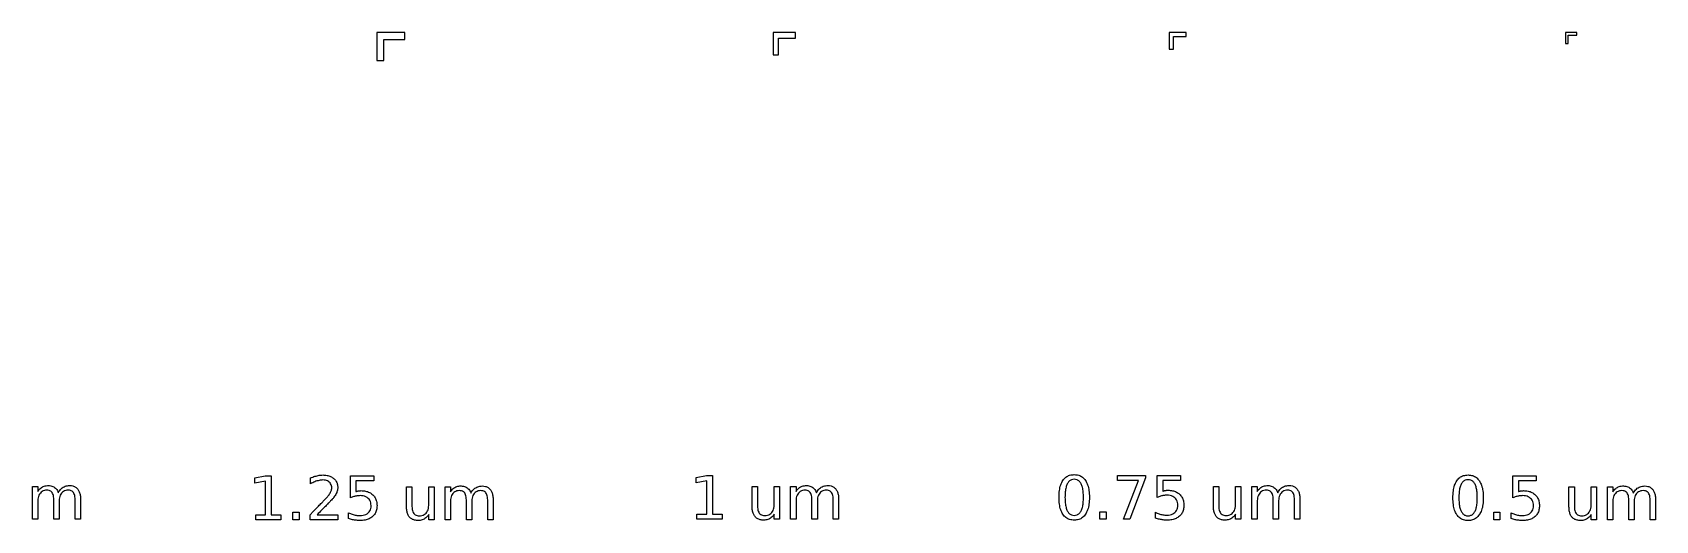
# Model space of a CAD drawing. Extents: x 1 to 50643, y 2 to 54380.
# Drawn here: x 48589 to 50643, y 24680 to 25298 of the extents above; entities that cross this region are included whole.
import ezdxf

# ---------------------------------------------------------------- set-up
doc = ezdxf.new("R2010")
doc.units = 0
doc.layers.add('Layer_1', color=7, linetype='CONTINUOUS')

msp = doc.modelspace()

# ---------------------------------------------------------------- linework, layer by layer
at = {"layer": 'Layer_1', "color": 7}
for points in [[(49025.213871, 25298.098088), (49025.213871, 25289.239451), (49025.213871, 25262.664615), (49034.072991, 25262.664615), (49034.072991, 25289.239451), (49060.646947, 25289.239451), (49060.646947, 25298.098088), (49034.072991, 25298.098088)], [(49526.612312, 25298.098088), (49526.612312, 25291.011218), (49526.612312, 25269.751655), (49533.69921, 25269.751655), (49533.69921, 25291.011218), (49554.958773, 25291.011218), (49554.958773, 25298.098088), (49533.69921, 25298.098088)], [(50028.011036, 25298.098088), (50028.011036, 25292.78358), (50028.011036, 25276.838498), (50033.330816, 25276.838498), (50033.330816, 25292.78358), (50049.270882, 25292.78358), (50049.270882, 25298.098088), (50033.330816, 25298.098088)], [(50529.409476, 25298.098088), (50529.409476, 25294.555092), (50529.409476, 25283.924914), (50532.956186, 25283.924914), (50532.956186, 25294.555092), (50543.582707, 25294.555092), (50543.582707, 25298.098088), (50532.956186, 25298.098088)], [(48871.886364, 24687.904213), (48884.163498, 24687.904213), (48884.163498, 24730.279012), (48870.807468, 24727.600873), (48870.807468, 24734.446326), (48884.089067, 24737.124465), (48891.604162, 24737.124465), (48891.604162, 24687.904213), (48903.881269, 24687.904213), (48903.881269, 24681.57981), (48871.886364, 24681.57981)], [(49430.339995, 24688.414449), (49442.617129, 24688.414449), (49442.617129, 24730.789248), (49429.261099, 24728.111109), (49429.261099, 24734.956562), (49442.542697, 24737.634701), (49450.057793, 24737.634701), (49450.057793, 24688.414449), (49462.3349, 24688.414449), (49462.3349, 24682.090046), (49430.339995, 24682.090046)], [(49907.695641, 24738.639003)], [(49907.695641, 24732.686623)], [(49962.421817, 24737.634701), (49998.13704, 24737.634701), (49998.13704, 24734.434973), (49977.972814, 24682.090046), (49970.122897, 24682.090046), (49989.09662, 24731.310028), (49962.421817, 24731.310028)], [(50406.16816, 24738.128767)], [(50406.16816, 24732.176387)], [(48919.060242, 24691.029429), (48926.910159, 24691.029429), (48926.910159, 24681.57981), (48919.060242, 24681.57981)], [(49940.099772, 24691.539665), (49947.949689, 24691.539665), (49947.949689, 24682.090046), (49940.099772, 24682.090046)], [(50438.572291, 24691.029429), (50446.422208, 24691.029429), (50446.422208, 24681.57981), (50438.572291, 24681.57981)]]:
    msp.add_lwpolyline(points, close=True, dxfattribs=at)
for points in [[(48941.08456, 24726.855746), (48941.08456, 24734.445246)], [(48991.830055, 24737.124465), (49021.33232, 24737.124465), (49021.33232, 24730.799791), (48998.712683, 24730.799791), (48998.712683, 24717.183399)], [(48991.830055, 24709.219175), (48991.830055, 24737.124465)], [(50012.869585, 24737.634701), (50042.371849, 24737.634701), (50042.371849, 24731.310028), (50019.752213, 24731.310028), (50019.752213, 24717.693635)], [(50012.869585, 24709.729411), (50012.869585, 24737.634701)], [(50462.866115, 24737.124465), (50492.36838, 24737.124465), (50492.36838, 24730.799791), (50469.748743, 24730.799791), (50469.748743, 24717.183399)], [(50462.866115, 24709.219175), (50462.866115, 24737.124465)], [(48596.278815, 24705.63958), (48596.278815, 24682.090046), (48589.396187, 24682.090046), (48589.396187, 24723.757784), (48596.278815, 24723.757784), (48596.278815, 24717.284355)], [(48622.097964, 24715.759274), (48622.098072, 24715.759004)], [(49062.776897, 24698.023637), (49062.776897, 24723.247548), (49069.622323, 24723.247548), (49069.622323, 24698.283891)], [(49090.828296, 24699.623231), (49090.828296, 24723.247548), (49097.673722, 24723.247548), (49097.673722, 24681.57981), (49090.828296, 24681.57981), (49090.828296, 24687.978726)], [(49118.395822, 24705.129344), (49118.395822, 24681.57981), (49111.513194, 24681.57981), (49111.513194, 24723.247548), (49118.395822, 24723.247548), (49118.395822, 24716.774119)], [(49144.214971, 24715.249037), (49144.215079, 24715.248767)], [(49500.059132, 24698.533873), (49500.059132, 24723.757784), (49506.904558, 24723.757784), (49506.904558, 24698.794128)], [(49528.110531, 24700.133467), (49528.110531, 24723.757784), (49534.955957, 24723.757784), (49534.955957, 24682.090046), (49528.110531, 24682.090046), (49528.110531, 24688.488962)], [(49555.678057, 24705.63958), (49555.678057, 24682.090046), (49548.795429, 24682.090046), (49548.795429, 24723.757784), (49555.678057, 24723.757784), (49555.678057, 24717.284355)], [(49581.497205, 24715.759274), (49581.497313, 24715.759004)], [(50083.816427, 24698.533873), (50083.816427, 24723.757784), (50090.661853, 24723.757784), (50090.661853, 24698.794128)], [(50111.867826, 24700.133467), (50111.867826, 24723.757784), (50118.713252, 24723.757784), (50118.713252, 24682.090046), (50111.867826, 24682.090046), (50111.867826, 24688.488962)], [(50139.435352, 24705.63958), (50139.435352, 24682.090046), (50132.552724, 24682.090046), (50132.552724, 24723.757784), (50139.435352, 24723.757784), (50139.435352, 24717.284355)], [(50165.2545, 24715.759274), (50165.254608, 24715.759004)], [(50533.812958, 24698.023637), (50533.812958, 24723.247548), (50540.658356, 24723.247548), (50540.658356, 24698.283891)], [(50561.86433, 24699.623231), (50561.86433, 24723.247548), (50568.709729, 24723.247548), (50568.709729, 24681.57981), (50561.86433, 24681.57981), (50561.86433, 24687.978726)], [(50589.431882, 24705.129344), (50589.431882, 24681.57981), (50582.549254, 24681.57981), (50582.549254, 24723.247548), (50589.431882, 24723.247548), (50589.431882, 24716.774119)], [(50615.251031, 24715.249037), (50615.251139, 24715.248767)], [(48623.251318, 24705.63958), (48623.251318, 24682.090046), (48616.36869, 24682.090046), (48616.36869, 24707.016176)], [(48650.223822, 24707.239444), (48650.223822, 24682.090046), (48643.341194, 24682.090046), (48643.341194, 24707.016176)], [(48989.486251, 24682.880813), (48989.486251, 24690.433057)], [(49062.776951, 24698.024447), (49062.776897, 24698.023637)], [(49145.368325, 24705.129344), (49145.368325, 24681.57981), (49138.485697, 24681.57981), (49138.485697, 24706.50594)], [(49172.340829, 24706.729208), (49172.340829, 24681.57981), (49165.458201, 24681.57981), (49165.458201, 24706.50594)], [(49500.059186, 24698.534683), (49500.059132, 24698.533873)], [(49582.65056, 24705.63958), (49582.65056, 24682.090046), (49575.767932, 24682.090046), (49575.767932, 24707.016176)], [(49609.623063, 24707.239444), (49609.623063, 24682.090046), (49602.740435, 24682.090046), (49602.740435, 24707.016176)], [(50010.525781, 24683.391049), (50010.525781, 24690.943293)], [(50083.816481, 24698.534683), (50083.816427, 24698.533873)], [(50166.407855, 24705.63958), (50166.407855, 24682.090046), (50159.525227, 24682.090046), (50159.525227, 24707.016176)], [(50193.380358, 24707.239444), (50193.380358, 24682.090046), (50186.49773, 24682.090046), (50186.49773, 24707.016176)], [(50460.522285, 24682.880813), (50460.522285, 24690.433057)], [(50533.812985, 24698.024447), (50533.812958, 24698.023637)], [(50616.404386, 24705.129344), (50616.404386, 24681.57981), (50609.521758, 24681.57981), (50609.521758, 24706.50594)], [(50643.376889, 24706.729208), (50643.376889, 24681.57981), (50636.494261, 24681.57981), (50636.494261, 24706.50594)], [(48949.753037, 24687.904213), (48975.981412, 24687.904213), (48975.981412, 24681.57981), (48940.712617, 24681.57981), (48940.712617, 24687.904213)], [(48949.752983, 24687.902323), (48949.753037, 24687.904213)]]:
    msp.add_lwpolyline(points, dxfattribs=at)
for points, knots in [([(48941.08456, 24734.445246), (48942.067785, 24734.826156), (48943.975039, 24735.565042), (48946.804511, 24736.492463), (48948.665846, 24736.967969), (48949.566944, 24737.198167)], [0, 0, 0, 0, 3.163082, 6.135724, 8.925285, 8.925285, 8.925285, 8.925285]), ([(48949.455337, 24730.575983), (48948.561603, 24730.269299), (48946.704794, 24729.632137), (48943.911774, 24728.375141), (48942.049853, 24727.374511), (48941.08456, 24726.855746)], [0, 0, 0, 0, 2.833572, 5.886987, 9.174231, 9.174231, 9.174231, 9.174231]), ([(48965.006334, 24729.013915), (48964.275606, 24729.57617), (48962.787853, 24730.720912), (48959.969372, 24731.623366), (48957.173827, 24731.872616), (48954.487189, 24731.703277), (48951.97959, 24731.297715), (48950.312379, 24730.821028), (48949.455337, 24730.575983)], [0, 0, 0, 0, 2.748358, 5.595618, 8.723705, 11.129257, 13.655285, 16.327463, 16.327463, 16.327463, 16.327463]), ([(48949.566944, 24737.198167), (48950.416122, 24737.382717), (48952.055646, 24737.739031), (48954.469671, 24738.051701), (48957.825722, 24738.201759), (48961.990833, 24737.859623), (48966.729123, 24736.441831), (48970.623131, 24734.016195), (48973.581944, 24730.761042), (48975.354988, 24726.720268), (48975.775323, 24723.034463), (48975.587919, 24720.041094), (48975.165069, 24717.843797), (48974.642931, 24716.460116), (48974.381629, 24715.767657)], [0, 0, 0, 0, 2.606213, 5.031865, 7.291224, 12.678166, 17.486793, 21.989451, 26.275697, 30.483742, 35.009053, 37.258332, 39.471536, 41.688698, 41.688698, 41.688698, 41.688698]), ([(49893.409552, 24688.377193), (49892.40829, 24690.232434), (49890.241157, 24694.247921), (49888.809488, 24701.617167), (49888.330613, 24709.811943), (49888.809232, 24718.006228), (49890.237743, 24725.377551), (49892.408087, 24729.385925), (49893.409552, 24731.235515)], [0, 0, 0, 0, 6.29355, 13.62177, 22.253684, 30.902123, 38.230343, 44.508976, 44.508976, 44.508976, 44.508976]), ([(49893.409552, 24731.235515), (49894.577708, 24732.707145), (49896.86657, 24735.59063), (49902.02214, 24738.227881), (49905.756207, 24738.498465), (49907.695641, 24738.639003)], [0, 0, 0, 0, 5.59058, 10.954077, 16.75033, 16.75033, 16.75033, 16.75033]), ([(49907.695641, 24732.686623), (49906.48346, 24732.574804), (49904.100492, 24732.354982), (49900.91623, 24730.207774), (49899.632163, 24728.081909), (49898.95284, 24726.957242)], [0, 0, 0, 0, 3.607472, 7.09176, 11.005739, 11.005739, 11.005739, 11.005739]), ([(49907.695641, 24738.639003), (49909.633744, 24738.498778), (49913.362833, 24738.228973), (49918.508751, 24735.591561), (49920.783719, 24732.707246), (49921.944528, 24731.235515)], [0, 0, 0, 0, 5.792161, 11.144651, 16.721253, 16.721253, 16.721253, 16.721253]), ([(49916.438442, 24726.957242), (49915.765379, 24728.082411), (49914.491671, 24730.211686), (49911.301841, 24732.357683), (49908.913328, 24732.575552), (49907.695641, 24732.686623)], [0, 0, 0, 0, 3.90438, 7.388668, 11.012416, 11.012416, 11.012416, 11.012416]), ([(49921.944528, 24731.235515), (49922.953489, 24729.386429), (49925.138837, 24725.381423), (49926.579858, 24718.007319), (49927.061829, 24709.811943), (49926.579596, 24701.616074), (49925.135409, 24694.24407), (49922.953285, 24690.231932), (49921.944528, 24688.377193)], [0, 0, 0, 0, 6.287641, 13.618641, 22.267342, 30.899518, 38.230518, 44.533055, 44.533055, 44.533055, 44.533055]), ([(50391.882071, 24687.866957), (50390.880809, 24689.722198), (50388.713675, 24693.737685), (50387.282007, 24701.106931), (50386.803132, 24709.301707), (50387.281751, 24717.495992), (50388.710262, 24724.867315), (50390.880606, 24728.875688), (50391.882071, 24730.725279)], [0, 0, 0, 0, 6.29355, 13.62177, 22.253684, 30.902123, 38.230343, 44.508976, 44.508976, 44.508976, 44.508976]), ([(50391.882071, 24730.725279), (50393.050227, 24732.196909), (50395.339089, 24735.080394), (50400.494659, 24737.717645), (50404.228726, 24737.988228), (50406.16816, 24738.128767)], [0, 0, 0, 0, 5.59058, 10.954077, 16.75033, 16.75033, 16.75033, 16.75033]), ([(50406.16816, 24732.176387), (50404.955979, 24732.064567), (50402.57301, 24731.844746), (50399.388749, 24729.697537), (50398.104682, 24727.571673), (50397.425359, 24726.447006)], [0, 0, 0, 0, 3.607472, 7.09176, 11.005739, 11.005739, 11.005739, 11.005739]), ([(50406.16816, 24738.128767), (50408.106263, 24737.988542), (50411.835352, 24737.718737), (50416.981269, 24735.081325), (50419.256238, 24732.197009), (50420.417047, 24730.725279)], [0, 0, 0, 0, 5.792161, 11.144651, 16.721253, 16.721253, 16.721253, 16.721253]), ([(50414.910961, 24726.447006), (50414.237898, 24727.572174), (50412.96419, 24729.701449), (50409.774359, 24731.847447), (50407.385847, 24732.065316), (50406.16816, 24732.176387)], [0, 0, 0, 0, 3.90438, 7.388668, 11.012416, 11.012416, 11.012416, 11.012416]), ([(50420.417047, 24730.725279), (50421.426008, 24728.876193), (50423.611356, 24724.871187), (50425.052377, 24717.497082), (50425.534348, 24709.301707), (50425.052115, 24701.105838), (50423.607928, 24693.733834), (50421.425803, 24689.721695), (50420.417047, 24687.866957)], [0, 0, 0, 0, 6.287641, 13.618641, 22.267342, 30.899518, 38.230518, 44.533055, 44.533055, 44.533055, 44.533055]), ([(48596.278815, 24717.284355), (48596.808371, 24718.081503), (48597.828955, 24719.617802), (48599.735141, 24721.532511), (48601.855038, 24723.014059), (48604.233313, 24724.041748), (48606.866465, 24724.640407), (48609.676913, 24724.832985), (48612.48905, 24724.607042), (48615.142774, 24723.863312), (48616.63731, 24722.920268), (48617.373127, 24722.455971)], [0, 0, 0, 0, 2.865467, 5.522456, 8.050769, 10.581133, 13.243192, 16.114991, 18.999323, 21.678932, 24.27766, 24.27766, 24.27766, 24.27766]), ([(48599.366693, 24715.238224), (48598.744034, 24714.386987), (48597.456207, 24712.626396), (48596.451779, 24709.278008), (48596.338668, 24706.89864), (48596.278815, 24705.63958)], [0, 0, 0, 0, 3.146235, 6.507269, 10.284576, 10.284576, 10.284576, 10.284576]), ([(48614.248047, 24715.907759), (48613.727132, 24716.491757), (48612.670468, 24717.676383), (48610.308657, 24718.63706), (48607.511463, 24718.915557), (48604.499266, 24718.576588), (48601.544695, 24717.383656), (48600.09382, 24715.954478), (48599.366693, 24715.238224)], [0, 0, 0, 0, 2.321251, 4.708604, 7.422985, 10.704427, 13.726631, 16.762952, 16.762952, 16.762952, 16.762952]), ([(48616.36869, 24707.016176), (48616.32769, 24708.239026), (48616.252688, 24710.475995), (48615.629372, 24713.552435), (48614.680379, 24715.170581), (48614.248047, 24715.907759)], [0, 0, 0, 0, 3.674136, 6.721127, 9.270793, 9.270793, 9.270793, 9.270793]), ([(48617.373127, 24722.455971), (48618.050308, 24721.894229), (48619.430788, 24720.749081), (48621.026296, 24718.435173), (48621.731641, 24716.673963), (48622.097964, 24715.759274)], [0, 0, 0, 0, 2.630454, 5.36236, 8.314264, 8.314264, 8.314264, 8.314264]), ([(48622.098072, 24715.759004), (48622.675426, 24716.715923), (48623.779905, 24718.546511), (48625.857574, 24720.85506), (48628.168537, 24722.641966), (48630.756476, 24723.886857), (48633.612266, 24724.61517), (48636.960674, 24724.868641), (48640.574159, 24724.475882), (48644.168717, 24722.932757), (48645.847749, 24721.103402), (48646.689488, 24720.186302)], [0, 0, 0, 0, 3.346831, 6.402488, 9.257338, 12.058253, 14.954825, 18.048201, 22.090009, 25.769351, 29.468234, 29.468234, 29.468234, 29.468234]), ([(48643.341194, 24707.016176), (48643.304961, 24708.236923), (48643.238543, 24710.47462), (48642.557112, 24713.511387), (48641.38535, 24715.919342), (48639.626453, 24717.651059), (48637.329646, 24718.642952), (48634.529535, 24718.911587), (48631.505881, 24718.58768), (48628.562821, 24717.381694), (48626.19708, 24715.342226), (48624.461048, 24712.628274), (48623.413802, 24709.304084), (48623.307578, 24706.908417), (48623.251318, 24705.63958)], [0, 0, 0, 0, 3.657612, 6.704603, 9.268965, 11.584276, 13.948975, 16.622318, 19.944304, 22.984487, 26.013613, 29.163318, 32.536177, 36.334097, 36.334097, 36.334097, 36.334097]), ([(48646.689488, 24720.186302), (48647.406152, 24719.063504), (48648.929432, 24716.676977), (48650.02855, 24712.186874), (48650.15559, 24708.968168), (48650.223822, 24707.239444)], [0, 0, 0, 0, 3.97465, 8.448185, 13.638518, 13.638518, 13.638518, 13.638518]), ([(48952.357284, 24699.772256), (48953.799891, 24701.235563), (48956.287138, 24703.7585), (48959.406417, 24706.95312), (48961.035219, 24708.728811), (48961.65812, 24709.407887)], [0, 0, 0, 0, 6.164697, 10.628762, 13.393119, 13.393119, 13.393119, 13.393119]), ([(48961.65812, 24709.407887), (48962.388746, 24710.253395), (48963.736071, 24711.812572), (48965.450143, 24714.081432), (48966.298059, 24715.578137), (48966.680576, 24716.253339)], [0, 0, 0, 0, 3.352918, 6.18302, 8.509109, 8.509109, 8.509109, 8.509109]), ([(48966.680576, 24716.253339), (48966.969263, 24716.86973), (48967.528413, 24718.063598), (48968.017073, 24719.939042), (48968.210307, 24722.116229), (48967.920337, 24724.537377), (48966.86896, 24727.08524), (48965.631771, 24728.3663), (48965.006334, 24729.013915)], [0, 0, 0, 0, 2.038643, 3.948585, 5.778561, 8.569873, 11.191537, 13.871851, 13.871851, 13.871851, 13.871851]), ([(48974.381629, 24715.767657), (48974.037624, 24715.039871), (48973.285518, 24713.448697), (48971.692177, 24711.050489), (48970.417358, 24709.425056), (48969.731197, 24708.55018)], [0, 0, 0, 0, 2.412484, 5.274467, 8.610489, 8.610489, 8.610489, 8.610489]), ([(48989.486251, 24690.433057), (48990.232342, 24690.049027), (48991.713249, 24689.286773), (48994.033075, 24688.386854), (48996.403231, 24687.680194), (48998.846195, 24687.182342), (49001.372768, 24686.888825), (49004.423765, 24686.764047), (49007.835927, 24687.025279), (49011.35709, 24688.151538), (49014.234279, 24690.066044), (49016.395958, 24692.653968), (49017.67674, 24695.865188), (49018.031356, 24699.398296), (49017.676738, 24702.931358), (49016.395937, 24706.142535), (49014.234279, 24708.730215), (49011.357053, 24710.6455), (49007.836084, 24711.768536), (49004.623895, 24712.02565), (49001.944466, 24711.920985), (48999.928143, 24711.704887), (48998.599359, 24711.437688), (48997.931406, 24711.303372)], [0, 0, 0, 0, 2.515932, 4.993842, 7.451539, 9.928283, 12.463268, 15.073526, 19.084373, 22.664773, 26.040019, 29.316739, 32.626046, 36.25072, 39.875245, 43.184468, 46.461165, 49.836412, 53.416811, 57.427659, 59.438018, 61.459358, 63.502485, 63.502485, 63.502485, 63.502485]), ([(48997.931406, 24711.303372), (48997.261832, 24711.136485), (48995.896909, 24710.796288), (48993.858588, 24710.094349), (48992.515374, 24709.514844), (48991.830055, 24709.219175)], [0, 0, 0, 0, 2.069507, 4.218676, 6.457431, 6.457431, 6.457431, 6.457431]), ([(48998.712683, 24717.183399), (48999.075193, 24717.3006), (48999.794526, 24717.533162), (49000.888012, 24717.807269), (49001.621942, 24717.936977), (49001.986573, 24718.001419)], [0, 0, 0, 0, 1.142777, 2.267623, 3.378248, 3.378248, 3.378248, 3.378248]), ([(49001.986573, 24718.001419), (49002.349704, 24718.060905), (49003.073375, 24718.179454), (49004.167344, 24718.276767), (49006.82862, 24718.345714), (49010.874964, 24717.982724), (49015.974035, 24716.291975), (49020.132508, 24713.396351), (49023.247542, 24709.502282), (49025.089265, 24704.691155), (49025.605134, 24699.350476), (49025.072796, 24694.012195), (49023.244058, 24689.06494), (49020.967441, 24686.642776), (49019.844198, 24685.447723)], [0, 0, 0, 0, 1.103656, 2.199433, 3.29127, 9.089658, 14.286084, 19.22862, 24.080149, 29.024392, 34.460739, 40.030452, 45.039162, 49.917021, 49.917021, 49.917021, 49.917021]), ([(49118.395822, 24716.774119), (49118.925378, 24717.571267), (49119.945962, 24719.107566), (49121.852148, 24721.022275), (49123.972046, 24722.503824), (49126.350325, 24723.531513), (49128.983486, 24724.13017), (49131.793937, 24724.322749), (49134.606072, 24724.096805), (49137.259786, 24723.353074), (49138.754318, 24722.410031), (49139.490134, 24721.945734)], [0, 0, 0, 0, 2.865467, 5.522456, 8.050769, 10.581136, 13.243204, 16.115017, 18.999335, 21.678935, 24.27766, 24.27766, 24.27766, 24.27766]), ([(49121.4837, 24714.727988), (49120.861041, 24713.876751), (49119.573214, 24712.11616), (49118.568786, 24708.767771), (49118.455675, 24706.388404), (49118.395822, 24705.129344)], [0, 0, 0, 0, 3.146235, 6.507269, 10.284576, 10.284576, 10.284576, 10.284576]), ([(49136.365054, 24715.397523), (49135.84414, 24715.981521), (49134.787479, 24717.166145), (49132.425679, 24718.126824), (49129.628487, 24718.40532), (49126.616287, 24718.066352), (49123.661706, 24716.873422), (49122.210828, 24715.444242), (49121.4837, 24714.727988)], [0, 0, 0, 0, 2.321249, 4.708593, 7.42296, 10.704416, 13.726629, 16.762952, 16.762952, 16.762952, 16.762952]), ([(49138.485697, 24706.50594), (49138.444697, 24707.72879), (49138.369695, 24709.965759), (49137.746379, 24713.042199), (49136.797386, 24714.660345), (49136.365054, 24715.397523)], [0, 0, 0, 0, 3.674136, 6.721127, 9.270793, 9.270793, 9.270793, 9.270793]), ([(49139.490134, 24721.945734), (49140.16732, 24721.383994), (49141.547806, 24720.238848), (49143.143317, 24717.924939), (49143.848653, 24716.163727), (49144.214971, 24715.249037)], [0, 0, 0, 0, 2.630463, 5.362369, 8.314268, 8.314268, 8.314268, 8.314268]), ([(49144.215079, 24715.248767), (49144.792478, 24716.205685), (49145.897034, 24718.036251), (49147.974691, 24720.344782), (49150.28556, 24722.131769), (49152.873502, 24723.376613), (49155.729294, 24724.104935), (49159.077704, 24724.358404), (49162.691185, 24723.965645), (49166.28574, 24722.422518), (49167.964778, 24720.593165), (49168.806522, 24719.676066)], [0, 0, 0, 0, 3.346896, 6.402553, 9.257308, 12.058236, 14.954818, 18.048196, 22.089992, 25.769334, 29.468226, 29.468226, 29.468226, 29.468226]), ([(49165.458201, 24706.50594), (49165.421968, 24707.726687), (49165.35555, 24709.964383), (49164.674119, 24713.00115), (49163.502357, 24715.409105), (49161.743465, 24717.140821), (49159.446667, 24718.132715), (49156.646559, 24718.401351), (49153.622903, 24718.077444), (49150.679833, 24716.871459), (49148.314087, 24714.831991), (49146.578056, 24712.118038), (49145.530809, 24708.793848), (49145.424585, 24706.398181), (49145.368325, 24705.129344)], [0, 0, 0, 0, 3.657612, 6.704603, 9.268965, 11.584273, 13.948965, 16.622292, 19.944293, 22.984484, 26.013613, 29.163319, 32.536177, 36.334097, 36.334097, 36.334097, 36.334097]), ([(49168.806522, 24719.676066), (49169.52318, 24718.553267), (49171.04645, 24716.166738), (49172.145558, 24711.676637), (49172.272598, 24708.457931), (49172.340829, 24706.729208)], [0, 0, 0, 0, 3.974643, 8.448175, 13.638508, 13.638508, 13.638508, 13.638508]), ([(49555.678057, 24717.284355), (49556.207612, 24718.081503), (49557.228196, 24719.617802), (49559.134382, 24721.532511), (49561.25428, 24723.01406), (49563.632559, 24724.041749), (49566.26572, 24724.640407), (49569.076172, 24724.832985), (49571.888306, 24724.607042), (49574.54202, 24723.863311), (49576.036553, 24722.920268), (49576.772369, 24722.455971)], [0, 0, 0, 0, 2.865467, 5.522456, 8.050769, 10.581136, 13.243204, 16.115017, 18.999335, 21.678935, 24.27766, 24.27766, 24.27766, 24.27766]), ([(49558.765935, 24715.238224), (49558.143276, 24714.386987), (49556.855449, 24712.626396), (49555.851021, 24709.278008), (49555.73791, 24706.89864), (49555.678057, 24705.63958)], [0, 0, 0, 0, 3.146235, 6.507269, 10.284576, 10.284576, 10.284576, 10.284576]), ([(49573.647289, 24715.907759), (49573.126375, 24716.491757), (49572.069714, 24717.676381), (49569.707914, 24718.63706), (49566.910722, 24718.915557), (49563.898522, 24718.576588), (49560.943941, 24717.383658), (49559.493063, 24715.954478), (49558.765935, 24715.238224)], [0, 0, 0, 0, 2.321249, 4.708593, 7.42296, 10.704416, 13.726629, 16.762952, 16.762952, 16.762952, 16.762952]), ([(49575.767932, 24707.016176), (49575.726932, 24708.239026), (49575.65193, 24710.475995), (49575.028613, 24713.552435), (49574.079621, 24715.170581), (49573.647289, 24715.907759)], [0, 0, 0, 0, 3.674136, 6.721127, 9.270793, 9.270793, 9.270793, 9.270793]), ([(49576.772369, 24722.455971), (49577.449554, 24721.89423), (49578.830041, 24720.749084), (49580.425551, 24718.435176), (49581.130887, 24716.673964), (49581.497205, 24715.759274)], [0, 0, 0, 0, 2.630463, 5.362369, 8.314268, 8.314268, 8.314268, 8.314268]), ([(49581.497313, 24715.759004), (49582.074668, 24716.715923), (49583.179146, 24718.546511), (49585.256816, 24720.85506), (49587.567782, 24722.64197), (49590.155732, 24723.886855), (49593.01153, 24724.61517), (49596.359938, 24724.868641), (49599.97342, 24724.475881), (49603.567974, 24722.932754), (49605.247013, 24721.103402), (49606.088757, 24720.186302)], [0, 0, 0, 0, 3.346831, 6.402488, 9.257338, 12.058267, 14.954848, 18.048226, 22.090022, 25.769364, 29.468256, 29.468256, 29.468256, 29.468256]), ([(49602.740435, 24707.016176), (49602.704202, 24708.236923), (49602.637785, 24710.474619), (49601.956354, 24713.511387), (49600.784591, 24715.919341), (49599.025699, 24717.651057), (49596.728902, 24718.642951), (49593.928793, 24718.911587), (49590.905137, 24718.587681), (49587.962067, 24717.381696), (49585.596322, 24715.342227), (49583.86029, 24712.628274), (49582.813044, 24709.304084), (49582.70682, 24706.908417), (49582.65056, 24705.63958)], [0, 0, 0, 0, 3.657612, 6.704603, 9.268965, 11.584273, 13.948965, 16.622292, 19.944293, 22.984484, 26.013613, 29.163319, 32.536177, 36.334097, 36.334097, 36.334097, 36.334097]), ([(49606.088757, 24720.186302), (49606.805415, 24719.063503), (49608.328685, 24716.676974), (49609.427793, 24712.186873), (49609.554832, 24708.968168), (49609.623063, 24707.239444)], [0, 0, 0, 0, 3.974643, 8.448175, 13.638508, 13.638508, 13.638508, 13.638508]), ([(49898.95284, 24726.957242), (49898.358721, 24725.495012), (49897.034667, 24722.236292), (49896.237147, 24716.403109), (49895.949156, 24709.811977), (49896.237171, 24703.220508), (49897.037528, 24697.388766), (49898.358861, 24694.123549), (49898.95284, 24692.655736)], [0, 0, 0, 0, 4.719382, 10.517598, 17.52346, 24.51263, 30.310758, 35.045678, 35.045678, 35.045678, 35.045678]), ([(49916.438442, 24692.655736), (49917.039986, 24694.123145), (49918.377313, 24697.385428), (49919.189077, 24703.219782), (49919.480534, 24709.811978), (49919.189106, 24716.403829), (49918.380201, 24722.239655), (49917.040129, 24725.495417), (49916.438442, 24726.957242)], [0, 0, 0, 0, 4.741997, 10.542206, 17.531568, 24.537621, 30.337919, 35.064401, 35.064401, 35.064401, 35.064401]), ([(50010.525781, 24690.943293), (50011.271872, 24690.559264), (50012.752779, 24689.797009), (50015.072605, 24688.89709), (50017.442761, 24688.19043), (50019.885724, 24687.692578), (50022.412297, 24687.399061), (50025.463295, 24687.274283), (50028.875457, 24687.535516), (50032.396619, 24688.661774), (50035.273809, 24690.57628), (50037.435488, 24693.164204), (50038.71627, 24696.375424), (50039.070886, 24699.908532), (50038.716268, 24703.441594), (50037.435467, 24706.652771), (50035.273809, 24709.240452), (50032.396583, 24711.155736), (50028.875614, 24712.278772), (50025.663425, 24712.535887), (50022.983996, 24712.431221), (50020.967673, 24712.215123), (50019.638889, 24711.947924), (50018.970936, 24711.813608)], [0, 0, 0, 0, 2.515932, 4.993842, 7.451539, 9.928283, 12.463268, 15.073526, 19.084373, 22.664773, 26.040019, 29.316739, 32.626046, 36.25072, 39.875245, 43.184468, 46.461165, 49.836412, 53.416811, 57.427659, 59.438018, 61.459358, 63.502485, 63.502485, 63.502485, 63.502485]), ([(50018.970936, 24711.813608), (50018.301361, 24711.646722), (50016.936439, 24711.306525), (50014.898118, 24710.604585), (50013.554903, 24710.02508), (50012.869585, 24709.729411)], [0, 0, 0, 0, 2.069507, 4.218676, 6.457431, 6.457431, 6.457431, 6.457431]), ([(50019.752213, 24717.693635), (50020.114723, 24717.810836), (50020.834056, 24718.043399), (50021.927542, 24718.317505), (50022.661472, 24718.447214), (50023.026102, 24718.511655)], [0, 0, 0, 0, 1.142777, 2.267623, 3.378248, 3.378248, 3.378248, 3.378248]), ([(50023.026102, 24718.511655), (50023.389234, 24718.571142), (50024.112904, 24718.68969), (50025.206873, 24718.787003), (50027.86815, 24718.85595), (50031.914494, 24718.49296), (50037.013564, 24716.802211), (50041.172038, 24713.906588), (50044.287072, 24710.012518), (50046.128794, 24705.201392), (50046.644664, 24699.860713), (50046.112326, 24694.522431), (50044.283588, 24689.575176), (50042.00697, 24687.153012), (50040.883727, 24685.957959)], [0, 0, 0, 0, 1.103656, 2.199433, 3.29127, 9.089658, 14.286084, 19.22862, 24.080149, 29.024392, 34.460739, 40.030452, 45.039162, 49.917021, 49.917021, 49.917021, 49.917021]), ([(50139.435352, 24717.284355), (50139.964907, 24718.081503), (50140.985491, 24719.617802), (50142.891677, 24721.532511), (50145.011575, 24723.01406), (50147.389854, 24724.041749), (50150.023015, 24724.640407), (50152.833467, 24724.832985), (50155.645601, 24724.607042), (50158.299315, 24723.863311), (50159.793848, 24722.920268), (50160.529664, 24722.455971)], [0, 0, 0, 0, 2.865467, 5.522456, 8.050769, 10.581136, 13.243204, 16.115017, 18.999335, 21.678935, 24.27766, 24.27766, 24.27766, 24.27766]), ([(50142.523229, 24715.238224), (50141.900571, 24714.386987), (50140.612744, 24712.626396), (50139.608316, 24709.278008), (50139.495205, 24706.89864), (50139.435352, 24705.63958)], [0, 0, 0, 0, 3.146235, 6.507269, 10.284576, 10.284576, 10.284576, 10.284576]), ([(50157.404584, 24715.907759), (50156.88367, 24716.491757), (50155.827009, 24717.676381), (50153.465209, 24718.63706), (50150.668017, 24718.915557), (50147.655817, 24718.576588), (50144.701236, 24717.383658), (50143.250358, 24715.954478), (50142.523229, 24715.238224)], [0, 0, 0, 0, 2.321249, 4.708593, 7.42296, 10.704416, 13.726629, 16.762952, 16.762952, 16.762952, 16.762952]), ([(50159.525227, 24707.016176), (50159.484227, 24708.239026), (50159.409225, 24710.475995), (50158.785908, 24713.552435), (50157.836916, 24715.170581), (50157.404584, 24715.907759)], [0, 0, 0, 0, 3.674136, 6.721127, 9.270793, 9.270793, 9.270793, 9.270793]), ([(50160.529664, 24722.455971), (50161.206849, 24721.89423), (50162.587336, 24720.749084), (50164.182846, 24718.435176), (50164.888182, 24716.673964), (50165.2545, 24715.759274)], [0, 0, 0, 0, 2.630463, 5.362369, 8.314268, 8.314268, 8.314268, 8.314268]), ([(50165.254608, 24715.759004), (50165.832008, 24716.715921), (50166.936563, 24718.546487), (50169.014221, 24720.855018), (50171.32509, 24722.642006), (50173.913032, 24723.886849), (50176.768824, 24724.615171), (50180.117233, 24724.86864), (50183.730715, 24724.475881), (50187.325269, 24722.932754), (50189.004308, 24721.103402), (50189.846052, 24720.186302)], [0, 0, 0, 0, 3.346896, 6.402553, 9.257308, 12.058236, 14.954818, 18.048196, 22.089992, 25.769334, 29.468226, 29.468226, 29.468226, 29.468226]), ([(50186.49773, 24707.016176), (50186.461497, 24708.236923), (50186.39508, 24710.474619), (50185.713649, 24713.511387), (50184.541886, 24715.919341), (50182.782994, 24717.651057), (50180.486197, 24718.642951), (50177.686088, 24718.911587), (50174.662432, 24718.587681), (50171.719362, 24717.381696), (50169.353617, 24715.342227), (50167.617585, 24712.628274), (50166.570339, 24709.304084), (50166.464115, 24706.908417), (50166.407855, 24705.63958)], [0, 0, 0, 0, 3.657612, 6.704603, 9.268965, 11.584273, 13.948965, 16.622292, 19.944293, 22.984484, 26.013613, 29.163319, 32.536177, 36.334097, 36.334097, 36.334097, 36.334097]), ([(50189.846052, 24720.186302), (50190.56271, 24719.063503), (50192.08598, 24716.676974), (50193.185088, 24712.186873), (50193.312127, 24708.968168), (50193.380358, 24707.239444)], [0, 0, 0, 0, 3.974643, 8.448175, 13.638508, 13.638508, 13.638508, 13.638508]), ([(50397.425359, 24726.447006), (50396.831239, 24724.984776), (50395.507186, 24721.726056), (50394.709666, 24715.892873), (50394.421675, 24709.301741), (50394.70969, 24702.710271), (50395.510047, 24696.87853), (50396.83138, 24693.613313), (50397.425359, 24692.1455)], [0, 0, 0, 0, 4.719382, 10.517598, 17.52346, 24.51263, 30.310758, 35.045678, 35.045678, 35.045678, 35.045678]), ([(50414.910961, 24692.1455), (50415.512505, 24693.612909), (50416.849832, 24696.875191), (50417.661596, 24702.709546), (50417.953053, 24709.301742), (50417.661625, 24715.893593), (50416.85272, 24721.729419), (50415.512648, 24724.985181), (50414.910961, 24726.447006)], [0, 0, 0, 0, 4.741997, 10.542206, 17.531568, 24.537621, 30.337919, 35.064401, 35.064401, 35.064401, 35.064401]), ([(50460.522285, 24690.433057), (50461.26838, 24690.049028), (50462.749292, 24689.286775), (50465.069117, 24688.386856), (50467.439273, 24687.68019), (50469.882242, 24687.182343), (50472.408823, 24686.888825), (50475.459821, 24686.764047), (50478.87198, 24687.02528), (50482.39314, 24688.151541), (50485.270339, 24690.06604), (50487.432018, 24692.653969), (50488.712801, 24695.865188), (50489.067417, 24699.398296), (50488.712799, 24702.931358), (50487.431998, 24706.142535), (50485.270339, 24708.73022), (50482.393103, 24710.645496), (50478.872137, 24711.768535), (50475.659952, 24712.02565), (50472.980527, 24711.920985), (50470.964204, 24711.704887), (50469.63542, 24711.437688), (50468.967467, 24711.303372)], [0, 0, 0, 0, 2.515942, 4.993853, 7.451538, 9.928297, 12.463291, 15.073552, 19.084387, 22.664786, 26.040043, 29.316763, 32.62607, 36.250744, 39.875269, 43.184492, 46.461189, 49.836446, 53.416845, 57.42768, 59.43804, 61.45938, 63.502507, 63.502507, 63.502507, 63.502507]), ([(50468.967467, 24711.303372), (50468.297892, 24711.136485), (50466.932969, 24710.796288), (50464.894649, 24710.094349), (50463.551434, 24709.514844), (50462.866115, 24709.219175)], [0, 0, 0, 0, 2.069507, 4.218676, 6.457431, 6.457431, 6.457431, 6.457431]), ([(50469.748743, 24717.183399), (50470.111254, 24717.3006), (50470.830587, 24717.533162), (50471.924073, 24717.807269), (50472.658003, 24717.936977), (50473.022633, 24718.001419)], [0, 0, 0, 0, 1.142777, 2.267623, 3.378248, 3.378248, 3.378248, 3.378248]), ([(50473.022633, 24718.001419), (50473.385765, 24718.060905), (50474.109435, 24718.179454), (50475.203404, 24718.276767), (50477.864677, 24718.345714), (50481.911017, 24717.982723), (50487.010084, 24716.291971), (50491.168568, 24713.39636), (50494.283587, 24709.502278), (50496.1253, 24704.691154), (50496.641167, 24699.350476), (50496.108832, 24694.012197), (50494.280104, 24689.064943), (50492.003496, 24686.642776), (50490.880258, 24685.447723)], [0, 0, 0, 0, 1.103656, 2.199433, 3.29127, 9.089646, 14.286072, 19.228617, 24.080138, 29.024377, 34.460724, 40.030437, 45.039143, 49.916992, 49.916992, 49.916992, 49.916992]), ([(50589.431882, 24716.774119), (50589.961438, 24717.571267), (50590.982022, 24719.107566), (50592.888208, 24721.022275), (50595.008106, 24722.503823), (50597.38638, 24723.531512), (50600.019532, 24724.13017), (50602.82998, 24724.322749), (50605.642118, 24724.096805), (50608.295841, 24723.353076), (50609.790377, 24722.410031), (50610.526195, 24721.945734)], [0, 0, 0, 0, 2.865467, 5.522456, 8.050769, 10.581133, 13.243192, 16.114991, 18.999323, 21.678932, 24.27766, 24.27766, 24.27766, 24.27766]), ([(50592.51976, 24714.727988), (50591.897102, 24713.876751), (50590.609275, 24712.11616), (50589.604847, 24708.767771), (50589.491736, 24706.388404), (50589.431882, 24705.129344)], [0, 0, 0, 0, 3.146235, 6.507269, 10.284576, 10.284576, 10.284576, 10.284576]), ([(50607.401115, 24715.397523), (50606.8802, 24715.981521), (50605.823536, 24717.166147), (50603.461725, 24718.126824), (50600.664531, 24718.40532), (50597.652333, 24718.066352), (50594.697763, 24716.87342), (50593.246888, 24715.444242), (50592.51976, 24714.727988)], [0, 0, 0, 0, 2.321251, 4.708604, 7.422985, 10.704427, 13.726631, 16.762952, 16.762952, 16.762952, 16.762952]), ([(50609.521758, 24706.50594), (50609.480758, 24707.72879), (50609.405755, 24709.965759), (50608.782439, 24713.042199), (50607.833447, 24714.660345), (50607.401115, 24715.397523)], [0, 0, 0, 0, 3.674136, 6.721127, 9.270793, 9.270793, 9.270793, 9.270793]), ([(50610.526195, 24721.945734), (50611.203376, 24721.383993), (50612.583855, 24720.238844), (50614.179364, 24717.924937), (50614.884709, 24716.163727), (50615.251031, 24715.249037)], [0, 0, 0, 0, 2.630454, 5.36236, 8.314264, 8.314264, 8.314264, 8.314264]), ([(50615.251139, 24715.248767), (50615.828494, 24716.205687), (50616.932972, 24718.036275), (50619.010642, 24720.344824), (50621.321605, 24722.131729), (50623.909544, 24723.376621), (50626.765334, 24724.104934), (50630.113742, 24724.358404), (50633.727227, 24723.965646), (50637.321784, 24722.422521), (50639.000816, 24720.593166), (50639.842556, 24719.676066)], [0, 0, 0, 0, 3.346831, 6.402488, 9.257338, 12.058253, 14.954825, 18.048201, 22.090009, 25.769351, 29.468234, 29.468234, 29.468234, 29.468234]), ([(50636.494261, 24706.50594), (50636.458028, 24707.726687), (50636.391611, 24709.964383), (50635.710179, 24713.00115), (50634.538417, 24715.409106), (50632.779521, 24717.140823), (50630.482713, 24718.132715), (50627.682602, 24718.401351), (50624.658949, 24718.077444), (50621.715889, 24716.871458), (50619.350147, 24714.83199), (50617.614116, 24712.118038), (50616.56687, 24708.793848), (50616.460646, 24706.398181), (50616.404386, 24705.129344)], [0, 0, 0, 0, 3.657612, 6.704603, 9.268965, 11.584276, 13.948975, 16.622318, 19.944304, 22.984487, 26.013613, 29.163318, 32.536177, 36.334097, 36.334097, 36.334097, 36.334097]), ([(50639.842556, 24719.676066), (50640.559219, 24718.553267), (50642.0825, 24716.166741), (50643.181617, 24711.676638), (50643.308658, 24708.457931), (50643.376889, 24706.729208)], [0, 0, 0, 0, 3.97465, 8.448185, 13.638518, 13.638518, 13.638518, 13.638518]), ([(48940.712617, 24687.904213), (48941.776731, 24689.000646), (48944.127482, 24691.422795), (48948.011568, 24695.376406), (48950.833829, 24698.231226), (48952.357284, 24699.772256)], [0, 0, 0, 0, 4.583716, 10.125965, 16.626827, 16.626827, 16.626827, 16.626827]), ([(48963.815858, 24702.30002), (48962.556905, 24701.005727), (48959.738736, 24698.108448), (48955.049842, 24693.310442), (48951.619046, 24689.807583), (48949.752983, 24687.902323)], [0, 0, 0, 0, 5.416769, 12.125454, 20.126069, 20.126069, 20.126069, 20.126069]), ([(48969.731197, 24708.55018), (48969.375601, 24708.157525), (48968.378139, 24707.056113), (48966.394279, 24704.983667), (48964.773844, 24703.297102), (48963.815858, 24702.30002)], [0, 0, 0, 0, 1.589175, 4.457697, 8.605949, 8.605949, 8.605949, 8.605949]), ([(49085.024564, 24682.323857), (49084.268339, 24681.956465), (49082.726253, 24681.207284), (49080.128569, 24680.626996), (49076.853712, 24680.40529), (49073.1178, 24680.766774), (49069.287418, 24682.269871), (49066.281231, 24684.88805), (49064.190479, 24688.490858), (49062.963144, 24692.982448), (49062.842142, 24696.259108), (49062.776951, 24698.024447)], [0, 0, 0, 0, 2.515219, 5.129008, 7.918347, 12.348616, 16.275096, 20.064312, 24.07324, 28.599235, 33.885937, 33.885937, 33.885937, 33.885937]), ([(49069.622323, 24698.283891), (49069.666681, 24697.0767), (49069.748497, 24694.85009), (49070.447462, 24691.765948), (49071.459965, 24690.143745), (49071.928978, 24689.392308)], [0, 0, 0, 0, 3.625967, 6.687936, 9.3303, 9.3303, 9.3303, 9.3303]), ([(49071.928978, 24689.392308), (49072.492365, 24688.80056), (49073.637772, 24687.597492), (49076.118833, 24686.630092), (49079.055298, 24686.346819), (49082.205771, 24686.682076), (49085.299368, 24687.844796), (49086.831428, 24689.276977), (49087.591609, 24689.9876)], [0, 0, 0, 0, 2.42579, 4.931814, 7.769833, 11.227324, 14.3707, 17.46644, 17.46644, 17.46644, 17.46644]), ([(49087.591609, 24689.9876), (49088.243708, 24690.837809), (49089.587248, 24692.589519), (49090.647434, 24695.960549), (49090.765753, 24698.356658), (49090.828296, 24699.623231)], [0, 0, 0, 0, 3.19546, 6.5837, 10.383001, 10.383001, 10.383001, 10.383001]), ([(49522.306799, 24682.834094), (49521.550574, 24682.466702), (49520.008488, 24681.71752), (49517.410803, 24681.137232), (49514.135947, 24680.915526), (49510.400035, 24681.27701), (49506.569652, 24682.780107), (49503.563466, 24685.398287), (49501.472713, 24689.001094), (49500.245378, 24693.492684), (49500.124377, 24696.769345), (49500.059186, 24698.534683)], [0, 0, 0, 0, 2.515219, 5.129008, 7.918347, 12.348616, 16.275096, 20.064312, 24.07324, 28.599235, 33.885937, 33.885937, 33.885937, 33.885937]), ([(49506.904558, 24698.794128), (49506.948916, 24697.586937), (49507.030732, 24695.360326), (49507.729696, 24692.276184), (49508.7422, 24690.653982), (49509.211213, 24689.902544)], [0, 0, 0, 0, 3.625967, 6.687936, 9.3303, 9.3303, 9.3303, 9.3303]), ([(49509.211213, 24689.902544), (49509.774599, 24689.310796), (49510.920007, 24688.107728), (49513.401067, 24687.140329), (49516.337533, 24686.857055), (49519.488006, 24687.192312), (49522.581603, 24688.355032), (49524.113663, 24689.787213), (49524.873844, 24690.497836)], [0, 0, 0, 0, 2.42579, 4.931814, 7.769833, 11.227324, 14.3707, 17.46644, 17.46644, 17.46644, 17.46644]), ([(49524.873844, 24690.497836), (49525.525943, 24691.348045), (49526.869483, 24693.099755), (49527.929668, 24696.470786), (49528.047988, 24698.866895), (49528.110531, 24700.133467)], [0, 0, 0, 0, 3.19546, 6.5837, 10.383001, 10.383001, 10.383001, 10.383001]), ([(49898.95284, 24692.655736), (49899.632771, 24691.53317), (49900.919415, 24689.408923), (49904.103742, 24687.341017), (49907.701081, 24686.77188), (49911.298594, 24687.338537), (49914.488459, 24689.405012), (49915.764763, 24691.532677), (49916.438442, 24692.655736)], [0, 0, 0, 0, 3.897165, 7.374661, 10.981405, 14.604429, 18.081925, 21.96945, 21.96945, 21.96945, 21.96945]), ([(50106.064094, 24682.834094), (50105.307869, 24682.466702), (50103.765783, 24681.71752), (50101.168098, 24681.137232), (50097.893242, 24680.915526), (50094.15733, 24681.27701), (50090.326947, 24682.780107), (50087.320761, 24685.398287), (50085.230008, 24689.001094), (50084.002673, 24693.492684), (50083.881672, 24696.769345), (50083.816481, 24698.534683)], [0, 0, 0, 0, 2.515219, 5.129008, 7.918347, 12.348616, 16.275096, 20.064312, 24.07324, 28.599235, 33.885937, 33.885937, 33.885937, 33.885937]), ([(50090.661853, 24698.794128), (50090.706211, 24697.586937), (50090.788027, 24695.360326), (50091.486991, 24692.276184), (50092.499495, 24690.653982), (50092.968508, 24689.902544)], [0, 0, 0, 0, 3.625967, 6.687936, 9.3303, 9.3303, 9.3303, 9.3303]), ([(50092.968508, 24689.902544), (50093.531894, 24689.310796), (50094.677302, 24688.107728), (50097.158362, 24687.140329), (50100.094828, 24686.857055), (50103.245301, 24687.192312), (50106.338898, 24688.355032), (50107.870958, 24689.787213), (50108.631139, 24690.497836)], [0, 0, 0, 0, 2.42579, 4.931814, 7.769833, 11.227324, 14.3707, 17.46644, 17.46644, 17.46644, 17.46644]), ([(50108.631139, 24690.497836), (50109.283238, 24691.348045), (50110.626778, 24693.099755), (50111.686963, 24696.470786), (50111.805283, 24698.866895), (50111.867826, 24700.133467)], [0, 0, 0, 0, 3.19546, 6.5837, 10.383001, 10.383001, 10.383001, 10.383001]), ([(50397.425359, 24692.1455), (50398.10529, 24691.022934), (50399.391934, 24688.898687), (50402.576261, 24686.83078), (50406.1736, 24686.261644), (50409.771112, 24686.8283), (50412.960978, 24688.894775), (50414.237281, 24691.022441), (50414.910961, 24692.1455)], [0, 0, 0, 0, 3.897165, 7.374661, 10.981405, 14.604429, 18.081925, 21.96945, 21.96945, 21.96945, 21.96945]), ([(50556.060598, 24682.323857), (50555.304372, 24681.956465), (50553.762282, 24681.207283), (50551.164588, 24680.626995), (50547.889728, 24680.40529), (50544.153814, 24680.766774), (50540.323436, 24682.269875), (50537.317236, 24684.888042), (50535.226502, 24688.490862), (50533.999175, 24692.982448), (50533.878175, 24696.259108), (50533.812985, 24698.024447)], [0, 0, 0, 0, 2.515222, 5.12902, 7.918373, 12.348631, 16.27511, 20.064335, 24.073256, 28.599248, 33.88595, 33.88595, 33.88595, 33.88595]), ([(50540.658356, 24698.283891), (50540.702714, 24697.0767), (50540.784531, 24694.85009), (50541.483495, 24691.765948), (50542.495999, 24690.143745), (50542.965011, 24689.392308)], [0, 0, 0, 0, 3.625967, 6.687936, 9.3303, 9.3303, 9.3303, 9.3303]), ([(50542.965011, 24689.392308), (50543.528398, 24688.80056), (50544.673806, 24687.597492), (50547.154866, 24686.630092), (50550.091327, 24686.346819), (50553.241792, 24686.682076), (50556.335379, 24687.844798), (50557.867435, 24689.276977), (50558.627616, 24689.9876)], [0, 0, 0, 0, 2.42579, 4.931814, 7.769833, 11.227309, 14.370677, 17.466415, 17.466415, 17.466415, 17.466415]), ([(50558.627616, 24689.9876), (50559.27972, 24690.837808), (50560.62327, 24692.589516), (50561.683466, 24695.960548), (50561.801786, 24698.356658), (50561.86433, 24699.623231)], [0, 0, 0, 0, 3.195469, 6.583711, 10.383012, 10.383012, 10.383012, 10.383012]), ([(48996.964117, 24681.096287), (48996.151008, 24681.242739), (48994.497105, 24681.54063), (48992.001948, 24682.139838), (48990.334367, 24682.631009), (48989.486251, 24682.880813)], [0, 0, 0, 0, 2.478238, 5.040855, 7.69306, 7.69306, 7.69306, 7.69306]), ([(49019.844198, 24685.447723), (49018.479876, 24684.445058), (49015.62812, 24682.349253), (49010.128544, 24680.810496), (49005.420071, 24680.437635), (49001.744689, 24680.546413), (48999.359262, 24680.739979), (48997.767713, 24680.976742), (48996.964117, 24681.096287)], [0, 0, 0, 0, 5.043738, 10.542604, 16.829258, 19.178134, 21.56744, 24.00418, 24.00418, 24.00418, 24.00418]), ([(49090.828296, 24687.978726), (49090.266761, 24687.189537), (49089.182854, 24685.666202), (49087.232206, 24683.731078), (49085.747987, 24682.78499), (49085.024564, 24682.323857)], [0, 0, 0, 0, 2.903556, 5.604602, 8.172962, 8.172962, 8.172962, 8.172962]), ([(49528.110531, 24688.488962), (49527.548996, 24687.699773), (49526.465089, 24686.176438), (49524.514441, 24684.241315), (49523.030222, 24683.295226), (49522.306799, 24682.834094)], [0, 0, 0, 0, 2.903556, 5.604602, 8.172962, 8.172962, 8.172962, 8.172962]), ([(49921.944528, 24688.377193), (49920.78304, 24686.907445), (49918.504878, 24684.024656), (49913.360094, 24681.477711), (49907.69424, 24680.768018), (49902.024886, 24681.478971), (49896.870433, 24684.025541), (49894.578383, 24686.907525), (49893.409552, 24688.377193)], [0, 0, 0, 0, 5.561354, 10.90813, 16.699704, 22.49537, 27.853165, 33.428535, 33.428535, 33.428535, 33.428535]), ([(50018.003647, 24681.606523), (50017.190538, 24681.752975), (50015.536635, 24682.050866), (50013.041478, 24682.650074), (50011.373896, 24683.141245), (50010.525781, 24683.391049)], [0, 0, 0, 0, 2.478238, 5.040855, 7.69306, 7.69306, 7.69306, 7.69306]), ([(50040.883727, 24685.957959), (50039.519405, 24684.955295), (50036.66765, 24682.85949), (50031.168074, 24681.320732), (50026.459601, 24680.947871), (50022.784218, 24681.056649), (50020.398792, 24681.250215), (50018.807243, 24681.486978), (50018.003647, 24681.606523)], [0, 0, 0, 0, 5.043738, 10.542604, 16.829258, 19.178134, 21.56744, 24.00418, 24.00418, 24.00418, 24.00418]), ([(50111.867826, 24688.488962), (50111.306291, 24687.699773), (50110.222384, 24686.176438), (50108.271736, 24684.241315), (50106.787517, 24683.295226), (50106.064094, 24682.834094)], [0, 0, 0, 0, 2.903556, 5.604602, 8.172962, 8.172962, 8.172962, 8.172962]), ([(50420.417047, 24687.866957), (50419.255559, 24686.397208), (50416.977397, 24683.514419), (50411.832613, 24680.967475), (50406.166759, 24680.257782), (50400.497405, 24680.968734), (50395.342952, 24683.515305), (50393.050902, 24686.397289), (50391.882071, 24687.866957)], [0, 0, 0, 0, 5.561354, 10.90813, 16.699704, 22.49537, 27.853165, 33.428535, 33.428535, 33.428535, 33.428535]), ([(50468.000178, 24681.096287), (50467.187064, 24681.242739), (50465.533152, 24681.540629), (50463.037987, 24682.139837), (50461.370401, 24682.631008), (50460.522285, 24682.880813)], [0, 0, 0, 0, 2.478253, 5.040878, 7.693087, 7.693087, 7.693087, 7.693087]), ([(50490.880258, 24685.447723), (50489.515936, 24684.445058), (50486.664181, 24682.349253), (50481.164605, 24680.810496), (50476.456132, 24680.437635), (50472.780749, 24680.546413), (50470.395323, 24680.739979), (50468.803774, 24680.976742), (50468.000178, 24681.096287)], [0, 0, 0, 0, 5.043738, 10.542604, 16.829258, 19.178134, 21.56744, 24.00418, 24.00418, 24.00418, 24.00418]), ([(50561.86433, 24687.978726), (50561.302794, 24687.189537), (50560.218888, 24685.666202), (50558.26824, 24683.731078), (50556.784021, 24682.78499), (50556.060598, 24682.323857)], [0, 0, 0, 0, 2.903556, 5.604602, 8.172962, 8.172962, 8.172962, 8.172962])]:
    msp.add_open_spline(points, degree=3, knots=knots, dxfattribs=at)

doc.saveas('drawing.dxf')
